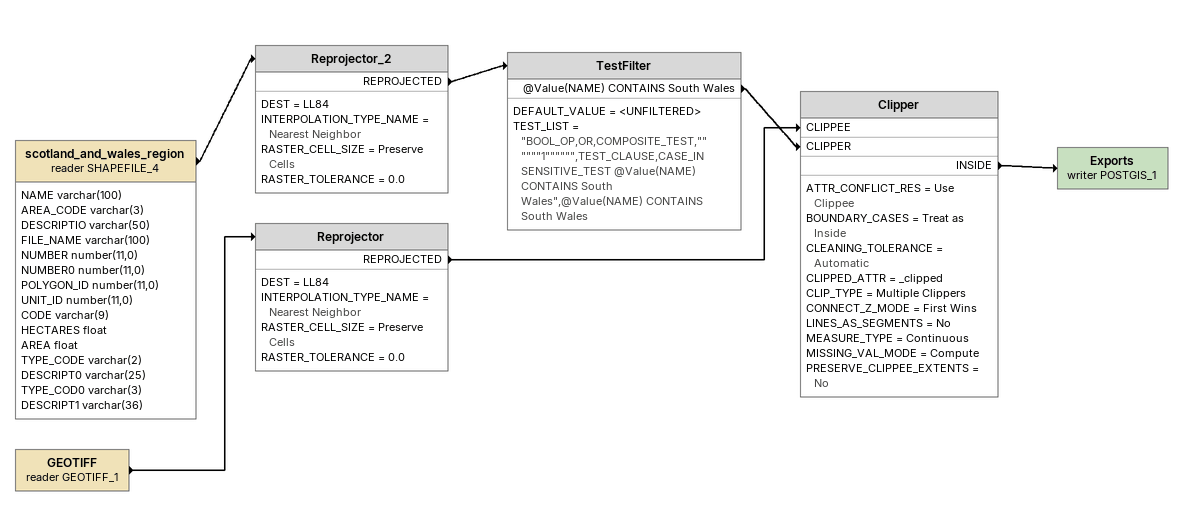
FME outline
scotland_and_wales_region (reader SHAPEFILE_4)
    attributes: NAME varchar(100), AREA_CODE varchar(3), DESCRIPTIO varchar(50), FILE_NAME varchar(100), NUMBER number(11,0), NUMBER0 number(11,0), POLYGON_ID number(11,0), UNIT_ID number(11,0), CODE varchar(9), HECTARES float, AREA float, TYPE_CODE varchar(2), DESCRIPT0 varchar(25), TYPE_COD0 varchar(3), DESCRIPT1 varchar(36)
    -> Reprojector_2
Reprojector_2
    DEST = LL84
    INTERPOLATION_TYPE_NAME = Nearest Neighbor
    RASTER_CELL_SIZE = Preserve Cells
    RASTER_TOLERANCE = 0.0
    REPROJECTED -> TestFilter
TestFilter
    DEFAULT_VALUE = <UNFILTERED>
    TEST_LIST = "BOOL_OP,OR,COMPOSITE_TEST,""""""1"""""",TEST_CLAUSE,CASE_INSENSITIVE_TEST @Value(NAME) CONTAINS South Wales",@Value(NAME) CONTAINS South Wales
    @Value(NAME) CONTAINS South Wales -> Clipper [CLIPPER]
GEOTIFF (reader GEOTIFF_1)
    -> Reprojector
Reprojector
    DEST = LL84
    INTERPOLATION_TYPE_NAME = Nearest Neighbor
    RASTER_CELL_SIZE = Preserve Cells
    RASTER_TOLERANCE = 0.0
    REPROJECTED -> Clipper [CLIPPEE]
Clipper
    ATTR_CONFLICT_RES = Use Clippee
    BOUNDARY_CASES = Treat as Inside
    CLEANING_TOLERANCE = Automatic
    CLIPPED_ATTR = _clipped
    CLIP_TYPE = Multiple Clippers
    CONNECT_Z_MODE = First Wins
    LINES_AS_SEGMENTS = No
    MEASURE_TYPE = Continuous
    MISSING_VAL_MODE = Compute
    PRESERVE_CLIPPEE_EXTENTS = No
    INSIDE -> Exports (writer POSTGIS_1)
Exports (writer POSTGIS_1)
